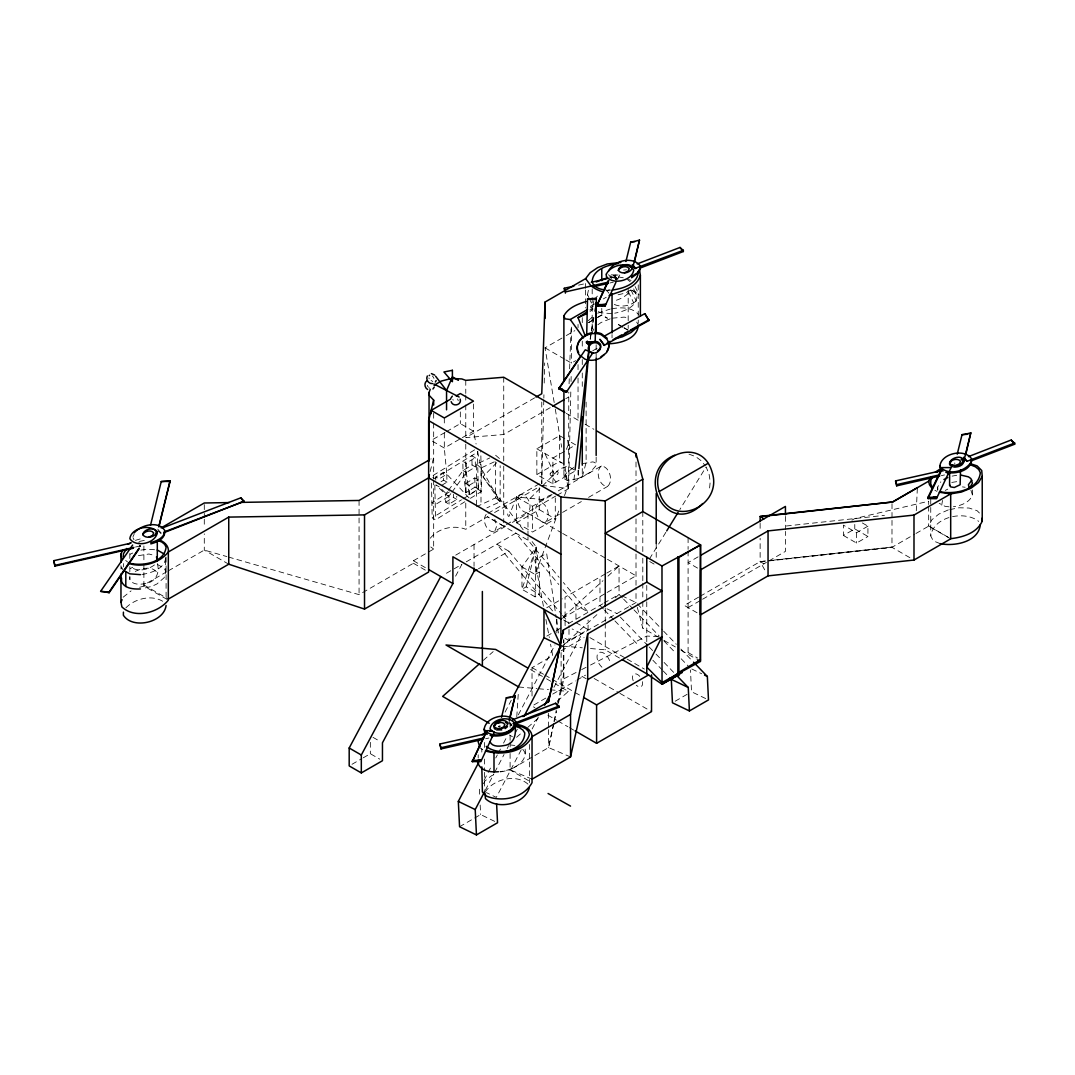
<?xml version="1.0" encoding="UTF-8"?>
<svg xmlns="http://www.w3.org/2000/svg" width="1075" height="1075" viewBox="0 0 1075 1075"><rect width="100%" height="100%" fill="white"/><g stroke="black" fill="none" stroke-linecap="round" stroke-linejoin="round"><path stroke-width="0.75" stroke-dasharray="5 3.75" d="M157.313 563.582C160.269 573.015 155.217 582.448 145.246 583.604C140.113 584.558 132.333 585.096 129.833 579.385L129.873 577.369M141.913 574.426C151.454 573.069 165.577 568.447 165.657 556.904L165.59 574.453L164.045 577.799L156.937 583.967L151.884 586.359L141.913 588.737M593.938 300.476L592.836 305.945L587.487 294.711L588.589 289.256M633.659 288.866L636.991 295.88C637.058 306.886 623.809 311.629 614.698 313.174M940.141 543.641L935.586 541.8L932.374 539.166L930.748 535.914C933.53 516.511 964.557 510.074 978.707 521.388M557.078 495.279L568.608 488.628L570.812 391.555M571.04 381.504L571.228 373.146M541.8 483.629L543.802 399.819M543.843 398.14L543.923 394.78M544.205 383.049L544.676 362.933M541.76 485.309L568.608 488.628L568.782 392.079M569.078 383.775L569.32 377.123M569.616 368.819L571.094 327.284M535.122 596.88L521.966 589.288L521.966 566.888L536.21 546.987L539.327 572.048L539.327 594.448L535.122 596.88L536.21 546.987L530.19 539.032M916.29 510.719L917.365 487.701M516.779 716.837L518.392 691.951M578.726 470.353L578.041 478.671L567.21 480.458L563.932 478.563L563.891 466.765M709.608 487.969L710.199 481.694L709.043 473.981L706.1 466.926L679.843 509.577M573.929 479.867L574.87 471.589M590.121 339.243L591.116 332.726M591.371 331.1L593.843 314.827M941.727 505.143L942.506 500.439M590.256 339.163L591.384 332.565M591.653 330.912L593.897 317.73M532.044 779.173L510.101 769.821L548.586 747.595L553.612 723.139M553.947 721.513L556.299 710.105M557.643 703.574L563.34 675.866L563.34 639.853M570.543 756.948L548.586 747.595L554.042 723.018M554.404 721.379L556.595 711.543M558.409 703.359L563.864 678.768L563.864 639.732M430.188 471.562L433.668 457.386L430.793 459.052M954.802 462.908L954.802 464.091M526.172 586.856L536.21 546.987L521.966 589.288L526.172 586.856L539.327 594.448M525.111 749.114C527.812 763.358 511.472 770.224 500.009 771.662M521.966 566.888L535.122 574.48L558.731 511.055M564.496 495.588L567.949 486.303L563.569 466.993M937.669 490.388L937.669 487.069L940.813 481.869M972.432 489.918C974.474 500.654 962.017 505.68 953.431 506.674M511.525 509.657L516.497 496.972L539.247 483.844L539.247 509.644L516.497 522.786L516.497 496.972L543.923 499.673M592.191 332.457L593.749 328.963M133.018 536.68L134.133 534.262M617.346 279.325L619.845 274.877L610.936 274.877L610.936 276.087A39.52 32.263 -0.1 0 1 619.469 274.891M563.891 476.816L567.049 472.315L573.674 467.504M596.155 457.144L596.155 465.529L590.027 472.476L578.041 478.671L578.041 470.286M505.075 712.107L511.297 700.215M484.072 780.289L491.866 765.413M495.763 757.969L497.322 754.999M498.101 753.508L500.439 749.047M503.557 743.094L507.454 735.649M518.352 714.821L554.982 644.893M485.349 790.233L493.909 773.866M494.688 772.374L504.041 754.516M507.158 748.576L508.717 745.593M515.731 732.209L517.29 729.226M521.227 749.786L496.301 797.395L486.438 792.624M532.138 728.957L538.373 717.052M553.947 687.301L582.005 633.739L572.142 628.956M455.598 576.16L461.914 564.335L443.585 574.91M483.401 783.769L485 780.934L491.477 775.787L495.884 773.866M485.094 792.248C493.398 778.945 516.538 773.234 528.43 784.548M665.842 532.327L648.332 560.76L656.22 565.316M447.496 491.678L445.561 494.312L445.708 502.227L449.054 504.175L456.794 499.405L456.727 496.247M448.463 490.348L463.002 470.554L472.046 464.964L471.871 455.719L475.217 457.681L475.392 466.926L466.348 472.516L451.809 492.31M450.842 493.627L448.907 496.274L449.054 504.175M588.307 320.659L593.884 315.741M486.196 514.334C481.842 520.045 486.196 531.346 493.546 531.87L504.981 525.379M519.628 495.037C515.274 500.748 519.628 512.036 526.978 512.573C533.684 508.233 528.403 494.728 520.878 494.419L487.647 513.501M494.809 531.252L496.596 526.32L494.809 519.319M430.269 538.239C438.345 528.107 453.852 524.64 465.771 529.29L487.445 516.779L527.986 540.188L559.107 577.383M125.883 607.832C135.114 598.385 152.408 594.179 163.776 601.96M594.462 299.361L597.404 296.109M614.309 304.467C622.183 307.907 632.503 305.542 638.107 299.052M530.203 498.33L559.255 469.157L567.681 466.107L574.319 469.95M496.731 462.653L483.011 476.736L500.157 501.743L486.881 507.884M123.155 597.203L131.069 590.887M563.394 616.875L602.968 580.688M607.926 576.173L619.052 566.001L619.052 594.408L622.506 597.982M560.922 647.553L599.259 612.495M615.343 597.794L619.052 594.408L604.056 603.062M483.32 660.359L493.183 651.611M516.605 737.302L521.536 732.935M527.691 727.479L538.79 717.643M557.267 701.249L568.366 691.413L555.278 683.861M590.027 311.508L592.997 309.062M597.861 324.798L601.073 322.5L610.721 318.617M154.477 564.926C148.014 569.777 137.506 572.411 130.733 566.861M618.085 294.778L625.193 293.152L630.555 290.102C627.128 296.176 620.127 299.267 613.664 301.067M552.066 494.46C543.843 497.752 532.098 503.315 536.801 514.078C538.051 517.72 540.497 523.108 545.133 522.477L581.347 501.568M601.315 466.026C594.959 471.186 599.044 486.075 607.415 486.518C613.771 481.358 609.686 466.469 601.315 466.026L553.518 493.627M545.133 522.477C551.488 517.317 547.403 502.428 539.032 501.985M589.839 310.07L592.459 308.377M474.626 449.861L431.371 476.547L434.717 478.509L477.972 451.822M435.778 480.189L435.711 477.018L443.451 472.248L446.797 474.209L469.587 498.477M444.311 433.01L444.311 448.047L446.797 474.209L439.057 478.98L435.711 477.018M465.771 483.454L469.117 485.416L469.291 494.661L465.945 492.699L465.771 483.454L474.814 477.878L478.16 479.826L478.348 489.085L469.291 494.661L466.348 472.516L466.16 463.258L475.217 457.681M441.032 481.748L443.612 480.162L443.451 472.248M441.798 485.295L446.958 482.124L446.797 474.209M449.417 491.92L431.881 502.751L435.227 504.713L451.487 494.688M469.117 485.416L478.16 479.826M445.708 502.227L453.448 497.443L453.381 494.285M474.814 477.878L475.002 487.123L465.945 492.699L463.002 470.554L462.814 461.296L466.16 463.258M464.83 501.77L435.523 519.843L432.177 517.881L461.484 499.808M462.882 498.948L478.227 489.474L477.475 451.446M470.407 498.33L481.573 491.436L480.753 450.102M590.296 306.442L594.65 303.929M603.344 298.904L606.246 297.238M590.39 307.88L593.266 306.214M588.321 322.648L596.397 317.985M597.74 317.206L601.772 314.868L607.335 318.079M554.189 402.507L545.038 347.843L564.899 336.381M566.31 335.561L574.829 330.657M589.006 322.46L596.101 318.361M597.525 317.542L601.772 315.096L607.335 318.308M166.894 571.672L143.889 584.961L168.332 599.071M168.332 570.838L204.29 550.077L226.865 556.581M445.05 432.432L431.156 440.454L444.311 448.047L460.973 438.425M446.434 431.626L460.328 423.604L473.484 431.196L476.091 444.002M565.893 359.883L571.457 363.095L575.716 360.649M592.728 350.813L598.412 347.534M462.371 437.619L473.484 431.196L473.484 401.123M534.597 397.884L465.771 437.619L503.732 434.515L551.314 407.049M565.719 398.718L568.608 397.065M574.252 471.522L552.899 483.844L536.855 474.586L536.855 448.786L559.605 435.644L564.993 438.748M564.496 451.352L552.899 458.044L552.899 483.844M536.855 474.586L559.605 461.444L564.993 464.561M494.594 512.547L538.898 486.962M228.478 557.038L359.063 594.65L413.418 563.26L413.418 560.747L433.668 549.07L433.668 480.727M516.497 496.972L532.542 506.244L552.456 494.742M506.433 524.546L555.627 496.113M455.719 555.143L506.688 525.715M512.372 522.437L527.986 513.42L561.231 532.609M466.268 561.822L515.866 533.187L558.785 584.504M588.576 497.389L607.415 486.518M516.497 522.786L532.542 532.044L555.291 518.916L555.291 497.94M478.402 568.823L508.892 551.206L561.486 614.067M535.122 574.48L539.327 572.048M546.772 607.724L562.238 598.802M605.413 573.862L565.047 597.176L565.101 625.556L602.699 603.854M606.784 573.082L619.052 566.001M562.359 618.3L605.682 593.293M607.133 592.459L636.01 575.783L607.496 559.322M546.839 636.104L555.264 631.227M556.675 630.42L562.292 627.168M698.105 556.85L688.094 562.628L699.059 568.957M352.009 764.298L361.872 758.601M363.283 757.794L370.338 753.723L379.771 759.165M564.953 638.308L568.997 640.633L588.079 629.614L588.079 620.02M563.73 644.288L636.01 602.551L636.01 587.501M532.031 696.022L532.031 667.642L552.711 655.696L550.548 644.167M561.11 650.845L584.088 637.582M698.616 597.149L684.305 605.4L700.416 614.712M700.04 596.316L760.132 561.62L766.368 560.935M688.094 607.59L701.128 600.065M702.58 599.232L766.394 562.386M851.924 520.206L854.773 518.567L928.679 501.246L928.679 504.551M545.818 698.078L532.031 706.047L534.907 707.699M552.711 694.101L575.474 680.959M576.912 680.126L585.526 675.154M867.928 526.159L856.547 532.73L843.391 525.138L843.391 535.457L854.773 528.887L867.928 536.479L867.928 526.159L861.344 522.369M843.391 535.457L856.547 543.05L867.928 536.479M768.867 560.948L891.968 547.323L914.556 534.288M915.967 533.469L928.679 526.132L950.69 538.844M675.181 701.209L688.806 693.335M459.562 826.729L480.646 814.568L494.715 821.381M563.864 678.768L580.151 670.383M581.629 669.617L589.033 665.801M590.511 665.035L646.76 636.051L658.935 636.602M945.288 490.402L947.774 489.138M130.209 554.216L132.736 553.02M130.209 568.527L132.736 567.331M135.262 571.443C141.672 568.138 153.053 565.531 157.313 573.123M951.765 482.433L958.47 481.398M476.467 505.089L476.467 464.118L489.73 457.977M494.258 461.86L480.995 468.001L480.995 505.693M476.467 506.728L495.629 497.859L495.629 461.807M948.284 509.899L938.744 514.132L931.85 519.789L928.679 525.971L950.69 538.683M498.41 726.767L500.292 725.947M160.968 533.052L160.229 532.931A62.202 21.769 74.7 0 1 159.826 532.542M157.743 529.115L161.062 533.146L160.645 533.912L158.146 530.875M511.162 724.335L509.012 721.285M597.673 313.188L610.237 309.049M606.609 290.801L609.418 289.941M139.414 541.424L147.745 539.731M138.406 555.641L148.995 554.001L154.639 555.547M135.396 540.362L142.464 538.279M139.643 587.299L143.889 586.05L168.332 600.159M582.005 463.688L592.822 461.887L594.986 462.532L596.155 465.529M615.908 279.634A37.114 3.951 85.7 0 1 615.639 278.801L615.505 278.344A36.765 3.91 85.7 0 1 615.102 276.826L615.357 275.576L616.432 280.293M578.592 285.144L584.934 283.692M610.331 277.914L615.357 276.772L615.357 275.576M616.459 277.202L615.679 277.605L616.566 277.914M610.049 282.953L613.247 282.228M135.517 547.027L140.355 545.925L140.355 546.638L138.85 542.015M941.351 475.661L944.535 474.935M485.658 738.753L488.856 738.014M949.816 509.604L958.967 507.763L969.113 508.045L977.121 510.706L979.433 513.017M500.292 771.944L510.101 769.982L529.303 781.068M952.127 476.118L956.669 475.298M611.715 308.807C620.624 307.168 631.872 306.993 638.348 314.303M612.186 318.173L624.105 317.125L629.345 317.972M609.78 277.417L618.286 276.933L623.285 277.767M140.892 550.118L146.697 549.218L156.036 549.822M892.008 547.027L769.498 560.586L785.435 551.381L785.435 531.399M786.322 525.997L884.429 515.355M909.853 557.656L891.968 547.323L760.132 561.62L760.132 538.306M510.665 725.692L512.063 725.544M623.54 270.053L626.47 269.812M607.792 290.116L610.707 290.075M611.796 313.618L601.207 312.825L597.136 311.172M562.561 646.048L582.26 647.795M590.471 648.521L605.252 649.824L619.563 658.088M518.714 686.979L536.922 688.605M538.575 688.752L548.505 689.639M550.158 689.787L568.366 691.413M510.692 744.988L514.817 745.472M962.461 486.894L965.148 487.257M948.983 506.822L944.952 506.285L939.187 503.355M615.747 278.533L618.138 278.936M631.952 290.344L638.214 293.152M688.981 454.134L695.713 456.647L701.545 461.014L705.187 465.744M628.566 279.446L631.092 280.467M614.551 278.331L609.565 275.455M157.286 564.335L164.206 568.339L165.657 571.215M431.035 380.402L432.782 381.544M621.874 595.765L636.01 602.551L662.469 629.977M607.026 608.826L616.929 613.57M691.803 668.999L701.693 673.756M705.67 698.562L691.534 691.762L690.473 669.994M934.86 490.308L936.957 491.369M618.461 324.502L622.627 326.908M624.024 327.714L628.19 330.119M618.461 324.717L622.627 327.136M624.024 327.929L628.19 330.348M545.038 347.843L564.509 359.09M566.243 413.351L579.317 420.903M585.136 424.262L593.857 429.288M763.908 563.811L760.132 561.62L765.763 571.766M536.855 448.786L561.419 462.962M539.247 509.644L555.291 518.916M562.682 533.442L606.045 558.489M688.094 652.552L697.688 658.088M637.287 607.348L642.796 628.149L658.37 637.139M664.028 640.404L675.355 646.948M681.013 650.214L696.318 659.042M508.892 551.206L496.771 544.205L552.577 610.909M563.072 589.624L575.958 605.023L588.079 612.024L563.394 582.516M575.958 622.613L588.079 629.614M563.609 619.939L568.997 623.043L568.997 627.84M589.839 637.582L625.704 658.29M627.142 659.123L644.355 669.067M413.418 560.747L425.875 567.936M413.418 563.26L428.643 572.048M594.139 678.473L618.528 692.555M619.966 693.388L651.531 711.61M581.938 676.309L586.251 678.795M532.031 667.642L543.507 674.267M544.944 675.1L550.682 678.406M552.12 679.239L573.647 691.668M575.085 692.488L582.26 696.64M530.553 669.577L545.092 677.976M546.543 678.822L553.813 683.015M547.82 715.157L556.433 720.129M557.858 720.949L567.909 726.754M569.347 727.587L573.647 730.073M228.747 564.2L204.29 550.077L204.29 533.845M509.563 735.045L512.466 736.724M373.025 737.356L379.771 741.239M472.046 464.964L475.392 466.926M463.002 470.554L466.348 472.516M475.002 487.123L478.348 489.085M478.227 489.474L481.573 491.436M443.612 480.162L446.958 482.124M453.448 497.443L456.794 499.405M511.498 724.308L511.095 724.053A33.043 11.57 74.7 0 1 510.679 723.757M480.525 748.2L482.782 749.732M430.806 546.973L433.668 549.07M627.343 279.419L630.205 281.771M632.691 290.64L635.553 292.991L636.991 295.88M611.621 278.452L608.531 274.689M608.961 293.247L606.287 289.995L607.617 292.79M556.111 482.003L553.034 478.268L554.189 473.564L544.877 453.408M125.694 560.451L127.535 561.956M495.629 455.249L500.157 459.132M476.467 464.118L480.995 468.001L500.157 501.743L500.157 465.69M495.629 497.859L500.157 501.743M161.062 533.146L160.659 532.77A62.202 21.769 74.7 0 1 159.839 531.964M663.624 631.173L676.282 644.288M680.878 649.058L692.394 660.977M623.661 599.178L632.866 608.705M634.008 609.901L659.324 636.131M663.933 640.902L675.436 652.821M681.187 658.787L689.236 667.132M620.369 617.157L647.983 645.766M649.139 646.962L654.89 652.915M656.046 654.111L659.499 657.685M664.095 662.455L674.455 673.192M603.424 609.001L599.971 605.427L599.971 577.02M604.567 610.197L613.771 619.724M614.927 620.92L639.087 645.954M652.888 660.265L662.106 669.806M663.248 671.002L670.155 678.15M562.548 615.343L568.997 623.043M508.771 722.575L511.257 725.612L510.853 724.147A33.043 11.57 74.7 0 1 510.437 723.851M523.162 529.747L483.011 476.736L477.717 451.997M522.799 749.288L524.748 752.204L525.111 755.537M970.913 490.187L972.432 494.89M636.669 322.083L637.717 324.086M587.487 294.711L588.939 297.6M132.977 537.688L134.012 539.771M122.94 569.857L121.502 566.968L121.502 570.14M635.11 286.541L639.114 294.953M630.931 289.847L636.279 301.067M628.351 291.661L633.699 302.881M615.317 276.571L616.069 279.917M615.102 275.643L615.814 278.788M543.439 606.26L534.786 560.115L546.624 553.289L556.205 617.776M545.912 619.442L549.312 637.569M140.355 546.638L140.22 545.925A59.797 6.356 85.7 0 0 140.086 545.213M139.925 546.745L139.79 546.019A59.797 6.356 85.7 0 0 139.656 545.321M555.291 409.132L561.674 447.213M565.007 467.088L568.608 488.628M556.447 619.428L558.651 634.317M937.669 487.069L937.843 489.568M479.396 789.211L479.705 795.554M480.176 805.054L480.646 814.568M434.838 485.067L435.523 519.843M431.492 483.105L432.177 517.881M930.748 499.082L930.748 505.787M930.748 507.454L930.748 535.914M928.679 506.191L928.679 526.132M892.008 503.732L892.008 518.714M892.008 520.381L891.968 547.323M856.547 532.73L856.547 543.05M854.773 524.466L854.773 528.887M785.435 516.417L785.435 529.733M760.132 523.323L760.132 531.655M688.094 537.715L688.094 549.338M688.094 551.005L688.094 654.299M656.22 543.574L656.22 560.29M646.76 585.391L646.76 600.092M646.76 601.731L646.76 642.581M642.796 511.566L642.796 551.542M642.796 558.207L642.796 581.521M642.796 583.188L642.796 599.837M642.796 601.503L642.796 628.149M638.241 284.848L638.241 318.388M638.241 320.054L638.241 323.414M636.01 461.995L636.01 480.404M636.01 487.096L636.01 512.197M636.01 518.889L636.01 552.362M636.01 554.028L636.01 585.821M628.19 289.444L628.19 323.615M628.19 325.241L628.19 328.493M612.038 334.567L612.038 337.819M605.252 608.195L605.252 621.511M605.252 623.178L605.252 649.824M601.772 308.364L601.772 315.096M596.155 344.793L596.155 358.217M592.191 288.879L592.177 330.791M586.117 402.117L586.117 462.478L582.274 476.951L582.274 466.886M585.62 283.518L585.62 288.396M585.62 290.022L585.62 307.92M582.274 317.649L582.274 322.688M582.274 341.124L582.274 349.509M582.274 359.574L582.274 364.6M582.274 372.985L582.274 386.395M578.041 324.395L578.041 327.754M578.041 364.64L578.041 369.679M578.041 378.064L578.041 419.976M575.958 605.023L575.958 619.415M571.457 327.123L571.457 363.095M568.997 629.439L568.997 640.633M561.11 652.525L561.11 689.25M559.605 435.644L559.605 461.444M556.863 619.24L556.863 633.632M548.586 713.222L548.586 727.95M548.586 729.589L548.586 747.595M541.76 402.063L541.76 483.643M532.542 506.244L532.542 532.044M529.37 744.451L529.37 782.613M527.986 513.42L527.986 535.162M527.986 536.842L527.986 540.188M510.101 723.986L510.101 727.264M510.101 735.448L510.101 740.353M510.101 741.992L510.101 746.91M510.101 753.454L510.101 769.982M503.732 377.258L503.732 464.481M503.732 466.147L503.732 522.746M503.732 526.186L487.445 516.779M499.109 727.184L499.149 725.84L499.149 727.036A42.597 34.44 -13.8 0 0 500.265 726.875M484.516 742.462L484.516 747.447M484.516 759.058L484.516 770.681M484.516 772.334L484.516 790.595M481.815 748.818L481.815 752.097M478.2 754.811L478.2 758.023M474.035 544.568L474.035 566.31M465.771 380.362L465.771 393.45M465.771 395.089L465.771 403.259M465.771 404.899L465.771 442.524M465.771 444.163L465.771 496.556M465.771 503.1L465.771 529.29M460.328 411.913L460.328 423.604M444.311 417.973L444.311 426.318M433.668 413.23L433.668 421.4M433.668 423.039L433.668 479.06M370.338 742.314L370.338 753.723M359.063 500.466L359.063 594.65M204.29 504.605L204.29 517.599M204.29 519.225L204.29 527.341M166.088 557.159L166.088 598.842M143.889 545.979L143.889 562.225M143.889 563.851L143.889 586.05M129.833 553.518L129.833 558.476M129.833 566.659L129.833 574.614M129.833 576.2L129.833 579.385M123.37 563.569L123.37 566.901M120.964 565.678L120.964 569.011M429.691 388.29A3.897 2.257 60 0 1 428.979 387.766M428.307 387.067A3.897 2.257 60 0 1 427.299 385.32M453.166 400.249A3.897 2.257 60 0 1 452.898 399.322M457.507 398.906A3.897 2.257 60 0 1 458.219 400.747M429.18 378.83A3.897 2.257 60 0 1 428.912 377.903M432.284 375.954A3.897 2.257 60 0 1 433.964 378.4M642.46 681.657A7.149 4.125 60 0 1 636.252 685.245M633.188 680.744A7.149 4.125 60 0 1 633.995 674.159A7.149 4.125 60 0 1 640.095 676.753M601.946 667.226A9.433 5.442 60 0 1 598.963 652.619A9.433 5.442 60 0 1 610.116 662.509M615.357 276.772A36.765 3.91 85.7 0 0 615.76 278.291L615.908 278.748A37.114 3.951 85.7 0 0 616.163 279.581M507.655 513.971C508.448 520.273 511.472 512.251 507.655 513.971M504.739 505.828C505.546 512.506 508.824 504.054 504.739 505.828M550.198 473.591L550.172 474.774A2.728 1.572 0 0 0 552.08 475.876L555.224 475.62A6.114 3.534 0 0 0 557.75 474.156L558.207 472.342A2.728 1.572 0 0 0 556.299 471.24L553.155 471.508A6.114 3.534 0 0 0 550.615 472.973L550.198 473.591M568.285 444.754L565.947 450.506L575.649 444.902L567.681 440.307L568.285 444.754M439.218 486.894L435.872 484.933L445.561 494.312L448.907 496.274L439.218 486.894"/><path stroke-width="1.5" d="M638.241 325.08C637.703 339.149 619.442 343.758 607.792 343.758M638.241 271.438C638.227 284.069 622.492 288.718 612.172 290.062M970.456 463.688L977.121 465.905L981.73 470.541L982.228 476.386L978.519 482.554L971.195 488.063L961.399 492.054L950.69 493.882L913.992 515.073L768.047 530.916L700.604 569.844L700.416 661.421L662.039 682.544L662.039 684.184L678.231 675.275L678.231 673.635M121.556 578.054L121.502 581.279C124.283 588.67 133.69 589.288 140.462 588.966M123.37 556.89L123.423 553.773L126.837 548.438M123.423 612.118L123.37 615.249C132.695 629.722 163.951 622.6 166.088 605.507M157.286 560.814L157.313 540.658M164.757 531.762C165.012 538.978 156.641 542.311 150.796 543.883M514.522 723.26C513.299 733.056 495.4 737.141 490.052 728.837C491.275 719.041 509.174 714.969 514.522 723.26C516.793 732.586 515.14 744.451 503.772 745.593C499.203 746.453 492.283 746.937 490.052 741.831M955.742 465.529L959.411 463.795L960.539 461.363C958.147 457.654 950.152 459.468 949.601 463.849C953.055 467.813 962.851 465.327 963.697 459.952C960.109 452.709 943.245 461.551 952.222 466.805M960.539 469.721L960.136 484.731L954.304 487.499L950.663 486.894L949.615 484.798M980.333 524.627C978.519 542.028 954.573 546.638 940.141 543.641M586.695 335.078L587.514 298.957A40.124 23.247 1.4 0 1 596.155 299.092L596.329 298.272L587.514 298.957M589.019 342.199L589.947 342.629L589.033 342.71M594.126 341.716L595.174 341.783L586.359 342.683L595.174 342.011L596.329 298.272M620.839 262.448L607.281 263.966L597.673 267.621L590.108 272.741L585.62 278.627L545.038 302.062L541.76 393.746L536.022 397.051M142.76 534.651C143.607 528.793 155.002 526.401 157.313 532.421C155.942 543.413 135.84 547.995 129.833 538.683C131.258 527.838 150.043 523.633 156.856 531.547C156.063 537.137 145.797 539.448 142.76 534.651C144.493 531.05 151.279 529.37 153.698 532.958L152.556 535.39L148.887 537.137M493.922 726.136C494.715 720.546 505.008 718.194 508.018 723.032C507.225 728.635 496.959 730.933 493.922 726.136C495.656 722.534 502.442 720.855 504.86 724.442L503.718 726.888L500.05 728.622M618.313 270.349C619.106 264.759 629.399 262.394 632.409 267.245C631.603 272.835 621.35 275.133 618.313 270.349C620.047 266.748 626.832 265.055 629.238 268.656L628.109 271.088L624.441 272.822M949.615 464.575L949.655 463.553M578.874 468.7L589.624 342.495M575.058 469.936L589.691 342.455M595.026 311.145L595.59 307.853M484.906 793.35L485.47 798.618C497.537 810.268 524.949 804.207 529.37 787.599M522.934 716.582L548.586 701.76L563.34 630.031L646.76 582.112L661.985 590.901L587.702 633.793L570.543 714.432L570.543 756.948L532.044 779.173M566.767 392.187L558.879 388.922L559.054 388.102L580.742 355.933M563.112 391.018L564.321 390.588L563.112 391.018L563.918 391.192L563.891 465.085M562.212 389.15L559.188 387.9L560.088 388.438A39.641 21.433 39.3 0 0 562.83 389.983L563.757 390.467A42.772 23.113 39.3 0 0 566.565 391.838L566.74 391.018L566.431 392.039A42.772 23.113 39.3 0 1 563.609 390.668L562.682 390.185A39.641 21.433 39.3 0 1 559.954 388.639L559.054 388.102L562.077 389.352M648.883 320.538L644.785 313.645A42.691 15.184 70.2 0 1 648.883 320.538L604.177 345.371L599.917 339.297L604.405 345.25L603.922 344.349M570.543 756.948L587.702 679.628L587.702 633.793M150.5 525.339L161.237 481.573A72.401 58.534 -13.8 0 1 170.025 481.533L170.025 480.847L161.237 481.573M158.831 526.468L170.025 480.847M158.885 526.925L170.025 481.533M168.332 599.071L228.747 564.2L364.519 609.068L428.643 572.048L428.643 420.607L433.668 400.142L429.221 395.412L429.046 392.442L430.269 389.311M128.368 563.327C142.048 567.896 159.328 563.528 168.332 551.972L228.747 517.102L364.519 514.885L428.643 477.864L429.422 474.72M501.541 717.28L506.325 697.782A42.651 34.481 -13.8 0 0 515.113 695.874L510.182 717.186M509.133 720.25L515.113 695.874M625.932 261.494L630.716 241.983A42.651 34.481 -13.8 0 0 639.504 240.074L634.572 261.4M632.732 267.702L639.504 240.074M957.234 454.188L962.017 434.69A42.651 34.481 -13.8 0 0 970.806 432.782L965.874 454.107M970.806 432.782L963.59 462.183L962.515 462.505M479.02 739.587L478.2 741.938L479.867 747.219M446.555 409.83L446.555 390.521L452.4 376.882L458.393 380.348M120.964 562.359L120.964 554.055L122.617 550.279M159.893 540.174C164.663 541.975 169.218 546.476 168.332 551.972L168.332 600.159C158.079 613.019 134.603 619.093 121.892 606.905L120.964 602.242L122.066 599.716M427.312 375.968C425.418 379.408 428.656 384.218 432.58 383.6M436.154 380.55L435.388 381.974M434.273 387.027L432.943 388.989M450.976 398.099L452.306 396.151M608.571 271.061C613.597 260.593 633.309 255.689 640.31 266.143L639.141 272.19L631.603 277.78M640.27 268.468L637.018 273.211L631.603 276.463M515.879 724.254C510.84 734.709 491.127 739.613 484.14 729.173M932.562 476.628L930.816 480.391L930.748 484.019L932.374 487.257M971.558 461.175C966.532 471.629 946.82 476.534 939.819 466.08M615.935 282.282L605.238 305.77L596.706 305.784L608.087 280.817M608.813 280.521L596.706 305.784L597.834 305.394M602.726 305.139L601.624 305.596M494.379 732.156L480.847 761.57L472.315 761.57L486.545 730.678L492.484 730.678M486.545 731.873L472.315 761.57L473.363 761.342A39.6 32.344 -0.1 0 1 476.547 760.791L477.69 760.495A39.385 32.156 -0.1 0 1 480.928 760.227M478.348 760.939L477.246 761.611L478.348 761.154L477.461 760.939M928.007 497.282L942.238 467.585L951.147 467.585L936.54 498.477L928.007 498.491L928.007 497.282L936.916 497.282M942.238 468.794L928.007 498.491L929.055 498.249A39.6 32.344 -0.1 0 1 932.24 497.698L933.382 497.403A39.385 32.156 -0.1 0 1 936.607 497.147M934.027 497.846L932.925 498.303M936.54 498.477L928.074 498.33L929.123 498.101M156.292 535.175L156.412 530.62M639.491 269.838L640.378 275.415C636.01 288.96 620.356 290.882 609.149 295.558M563.891 381.249L563.891 315.848C568.191 307.732 577.759 304.037 586.117 301.511M917.365 487.701L891.968 502.361L928.679 481.17L930.574 477.461M496.61 803.737L497.537 822.751L476.453 834.926L459.562 826.729L458.326 801.386L478.577 762.699M512.856 697.232L544.031 637.717L543.963 609.35L560.922 645.914L524.304 715.843M476.453 834.926L475.217 809.569L484.57 791.711M544.595 705.16L550.051 694.746M474.035 567.99L474.035 571.336L382.458 742.798L382.458 760.724L361.321 772.925L349.187 765.924L349.187 748.012L440.763 576.536M361.321 772.925L361.321 755.013L452.898 583.537L452.898 556.769L560.922 619.133M982.228 476.386L982.228 521.187C976.826 533.16 962.73 537.285 950.69 538.683M666.715 530.902L678.083 512.426M558.879 388.922L585.257 349.805L592.809 352.922A40.823 22.064 39.3 0 1 591.855 352.479M566.565 391.838L592.809 352.922M139.092 548.156L109.112 592.029L100.58 591.384L132.642 545.038M100.943 591.411A60.402 48.899 12.8 0 1 109.112 592.742L138.944 549.083M589.409 344.47L591.68 342.414A6.127 4.945 -15.5 0 1 597.808 341.957L599.998 343.664A6.369 5.133 -15.5 0 1 599.89 348.811L597.606 350.867M589.033 350.84L589.127 345.747L591.411 343.691A6.127 4.945 -15.5 0 1 597.539 343.221L599.729 344.941A6.369 5.133 -15.5 0 1 599.622 350.087L597.337 352.13A6.127 4.945 -15.5 0 1 591.21 352.6L589.019 350.893A6.369 5.133 -15.5 0 1 589.127 345.747L587.286 341.071M134.133 532.945C140.973 524.963 158.146 520.354 164.757 530.445C165.012 537.661 156.641 540.994 150.796 542.566M494.487 725.571L495.454 724.537M507.454 726.66L505.156 728.622M950.179 462.478L951.133 461.444M702.687 503.543C667.212 539.865 632.382 472.248 674.724 455.168M479.625 663.638L442.658 696.412L489.192 723.287M637.448 326.948L631.119 332.498L622.237 336.865L614.954 338.706M935.29 472.167L941.472 468.122M427.124 380.657C423.778 382.593 424.477 387.739 427.635 389.499M482.164 734.924L485.215 732.518L487.23 734.252M434.058 385.32L441.14 381.128L450.385 378.696M600.858 356.873L604.204 354.495M937.037 472.167L940.531 469.708M971.854 480.149L968.427 484.704L969.287 488.507L972.432 483.307L970.913 478.603L968.481 476.857L961.117 475.137M622.425 659.741L646.76 673.797L662.039 684.184L677.855 673.407M585.432 336.394L578.041 317.689L587.219 311.763M678.93 672.278L700.416 659.674M161.143 527.892L204.29 502.993L229.257 502.576M563.891 315.848L565.06 318.832L570.247 319.517L587.514 309.546M431.156 413.714L431.156 410.381L450.6 399.148M456.163 395.936L460.328 393.531L473.484 401.123L444.311 417.973L431.156 410.381M429.368 459.872L359.063 500.466L240.907 502.388M552.752 406.216L564.281 399.551M474.035 571.336L476.937 569.656M428.643 420.607L560.922 496.986L605.252 500.896L642.796 479.222L636.01 453.623L596.759 430.968M659.257 491.53C647.714 456.982 701.236 433.561 712.093 472.1C723.636 506.648 670.115 530.056 659.257 491.53L707.914 463.446M700.604 544.931L642.796 511.566L605.252 533.24L661.985 565.987L700.604 544.931L700.416 614.712M700.967 555.197L785.435 506.419L785.435 514.75M587.702 679.628L661.985 636.736L661.985 565.987M700.604 614.806L768.047 575.878L913.992 560.035L950.69 538.844L950.69 493.882L939.308 492.243M570.543 714.432L532.044 736.657C523.538 752.688 501.514 755.577 485.443 750.995M583.685 697.46L596.598 704.918L648.642 674.872M662.039 684.184L682.222 672.533M575.085 730.892L596.598 743.322L651.531 711.61L651.531 674.872M689.411 710.938L688.255 687.489L671.311 679.346L672.453 702.781L689.411 710.938L708.492 699.919L707.35 676.471L693.536 662.16M604.62 335.964L644.785 313.645M607.241 342.952L610.13 341.353M613.005 339.74L621.659 334.943M624.548 333.331L627.424 331.732M630.313 330.132L649.058 319.718M128.18 544.246L131.069 542.7M586.372 313.86L578.041 317.689M943.917 479.517L947.774 477.555M596.208 281.973L606.878 277.874M637.166 263.913L680.032 247.452A32.841 11.489 74.7 0 0 683.351 250.3L683.351 251.51L640.257 268.038M635.231 268.347L683.351 250.3M162.446 527.906L240.813 497.833A62.901 22.024 74.7 0 0 244.133 501.273L163.736 532.73M164.206 531.937L244.133 501.273M968.454 456.606L1011.185 439.998L1014.652 444.217L971.558 460.745M966.842 461.256L963.617 457.278L966.936 461.323L1014.652 443.007L1014.652 444.217M512.775 719.699L555.654 703.252A32.841 11.489 74.7 0 0 558.96 706.1L558.96 707.296L515.879 723.838M513.03 723.73L558.96 706.1M962.542 462.357L963.63 462.035M498.41 722.857L500.211 722.333M564.818 290.667L564.254 288.207L573.822 286.232M591.29 282.255L607.16 278.64M565.369 293.126L565.369 291.93L608.235 282.161M594.099 286.582L608.45 283.316M133.381 548.223L54.865 566.108A60.402 6.423 85.7 0 0 53.79 560.693L130.666 543.184M54.865 566.108L54.865 565.396L133.905 547.403M939.752 476.023L896.671 485.833L895.556 480.915L941.633 470.622M896.671 485.833L896.671 484.637L939.537 474.868M482.473 739.479L440.992 748.926L439.863 744.007L485.954 733.701M440.992 748.926L440.992 747.73L483.844 737.961M491.786 736.147L492.041 737.289M472.395 761.423L473.443 761.194M618.246 263.55C607.926 264.893 592.191 269.543 592.177 282.174C594.005 287.442 599.931 289.417 605.01 289.914M501.729 729.898L496.529 729.885M630.716 241.983L634.922 241.66M962.017 434.69L967.742 434.233M506.325 697.782L510.531 697.447M548.586 701.76L563.34 630.031L563.34 633.296M548.062 793.484L570.543 806.116M486.679 750.189C499.66 756.115 524.815 749.624 524.748 732.908L522.799 729.992L519.413 727.694L514.817 726.176M478.2 761.234L478.577 764.58C482.272 771.581 491.45 772.28 498.504 771.729M605.615 304.574L596.706 304.574M472.315 760.374L481.224 760.361M451.742 378.454L461.807 378.938L465.771 380.362L503.732 377.258L564.778 412.504M140.462 574.655L129.86 573.848L123.894 570.637M602.726 305.367L601.852 305.139M596.773 305.623L605.319 305.623M934.027 498.061L933.14 497.846M955.567 465.556L950.945 464.736L949.615 463.056M953.794 467.088C957.597 467.235 963.281 465.905 963.697 461.471L961.104 459.253M514.804 725.679L522.302 726.942L526.011 728.863L528.43 731.443L529.37 734.494C525.043 750.887 498.773 756.639 486.263 746.373M594.126 341.931L595.174 342.011M431.411 373.603L434.663 375.067M945.839 472.355C955.366 474.398 971.894 470.931 971.598 458.85C964.53 447.791 939.698 453.61 939.819 467.397L942.923 471.159M940.141 491.745C954.573 494.728 978.519 490.133 980.333 472.731L978.707 469.479L975.495 466.846L970.94 465.005M131.459 563.555C143.902 566.122 164.529 562.158 166.088 547.162L164.69 544.367L161.935 542.096L157.998 540.51M490.16 735.434C499.673 737.49 516.202 734.023 515.919 721.93C508.851 710.884 484.019 716.689 484.14 730.489L485.174 732.559M516.148 724.375C522.893 725.195 531.843 728.675 532.044 736.657L532.044 782.654C523.888 797.986 501.998 802.474 486.679 796.185L482.393 791.952L481.815 766.892M602.699 291.836L599.917 290.868A33.513 19.35 0 0 1 590.86 285.627L585.62 278.627M157.286 550.024L164.206 554.015M629.802 266.546L631.079 267.084M505.411 722.346L507.575 723.636M704.528 675.113L707.35 676.471M544.031 637.717L560.922 645.914M458.326 801.386L475.217 809.569M433.951 384.003L459.173 397.038M763.908 518.849L760.173 516.363L892.008 502.065L760.132 516.658L760.132 521.657M428.643 477.864L560.922 554.23M697.688 659.835L700.416 661.421L700.416 544.837L678.93 557.441L678.93 675.678L677.855 675.046L677.855 556.823M428.643 569.535L452.898 583.537M527.637 667.898L495.642 649.434L446.004 645L518.714 686.979M349.187 748.012L361.321 755.013M635.473 268.253L632.328 264.571L635.648 268.616M495.252 729.347L493.922 727.668M676.753 675.57L688.255 687.489M607.093 338.182L601.382 333.734A15.897 12.819 -15.5 0 0 594.865 332.498M680.032 247.452L683.351 251.51M555.654 703.252L558.96 707.296M240.813 497.833L244.133 501.877M931.514 487.741L929.418 484.65L928.679 481.17M435.63 376.277L446.555 390.521M570.247 319.517L583.47 337.873M586.305 341.81L589.127 345.747M603.693 344.47L604.177 345.371M156.412 557.011L157.313 558.798M451.151 401.66C452.79 407.344 462.102 404.966 460.181 399.134M947.599 472.651L947.733 474.209M54.865 565.396L53.79 560.693M120.964 554.055L121.892 558.718M981.986 518.258L982.228 521.187M596.114 302.814L596.155 333.062M949.601 472.221L949.601 485.591M913.992 515.073L913.992 560.035M768.047 530.916L768.047 575.878M656.22 493.412L656.22 543.574M646.76 557.199L646.76 582.112M646.76 644.221L646.76 673.797M642.796 479.222L642.796 511.566M640.378 275.415L640.378 316.09M636.01 453.623L636.01 456.969M612.038 293.892L612.038 332.941M605.238 305.77L605.238 304.588A39.6 32.344 -0.1 0 0 602.013 304.857M605.252 500.896L605.252 606.528M601.772 269.314L601.772 280.696M596.598 704.918L596.598 743.322M596.155 358.217L596.155 455.464M582.274 416.589L582.274 465.206M560.922 496.986L560.922 642.568M545.038 302.062L545.038 318.415M494.003 752.648L494.003 771.944M482.366 591.478L482.366 665.989M433.668 400.142L433.668 405.047M429.046 392.442L429.046 461.041M364.519 514.885L364.519 609.068M228.747 517.102L228.747 564.2M125.802 572.196L125.802 586.507M120.964 573.996L120.964 602.242M109.112 592.029L109.112 592.742M578.659 352.667A16.528 13.317 -15.5 0 1 579.573 340.291L585.499 334.957A15.897 12.819 -15.5 0 1 592.097 332.712M608.88 342.401A16.528 13.317 -15.5 0 1 606.784 351.538M429.18 375.645A3.897 2.257 60 0 1 429.624 375.242M565.369 291.93A36.98 3.937 85.7 0 1 565.114 291.204M564.98 290.801A36.98 3.937 85.7 0 1 564.308 288.396M597.754 305.542A39.6 32.344 -0.1 0 1 600.938 304.991L602.081 304.709A39.385 32.156 -0.1 0 1 605.319 304.44M440.992 747.716A36.98 3.937 85.7 0 1 439.917 744.196M489.716 731.255A39.52 32.263 -0.1 0 1 490.778 731.094M477.623 760.643A39.6 32.344 -0.1 0 1 480.874 760.374M1014.652 443.007A32.841 11.489 74.7 0 1 1011.333 440.159M896.671 484.637A36.98 3.937 85.7 0 1 895.596 481.103M933.302 497.564A39.385 32.156 -0.1 0 1 936.54 497.295M606.327 274.152L606.287 276.168C612.293 285.48 632.396 280.897 633.766 269.906C627.719 260.876 610.667 265.108 606.327 274.152M661.985 636.736L646.76 667.091L662.039 682.544L661.985 636.736M581.951 338.303L579.371 341.259A16.528 13.317 -15.5 0 0 579.062 354.616L584.76 359.063A15.897 12.819 -15.5 0 0 600.656 357.841L606.582 352.506A16.528 13.317 -15.5 0 0 606.878 339.163L601.18 334.715A15.897 12.819 -15.5 0 0 585.284 335.924L581.951 338.303M452.4 370.311L443.921 371.99L452.4 381.692L452.4 370.311"/></g></svg>
